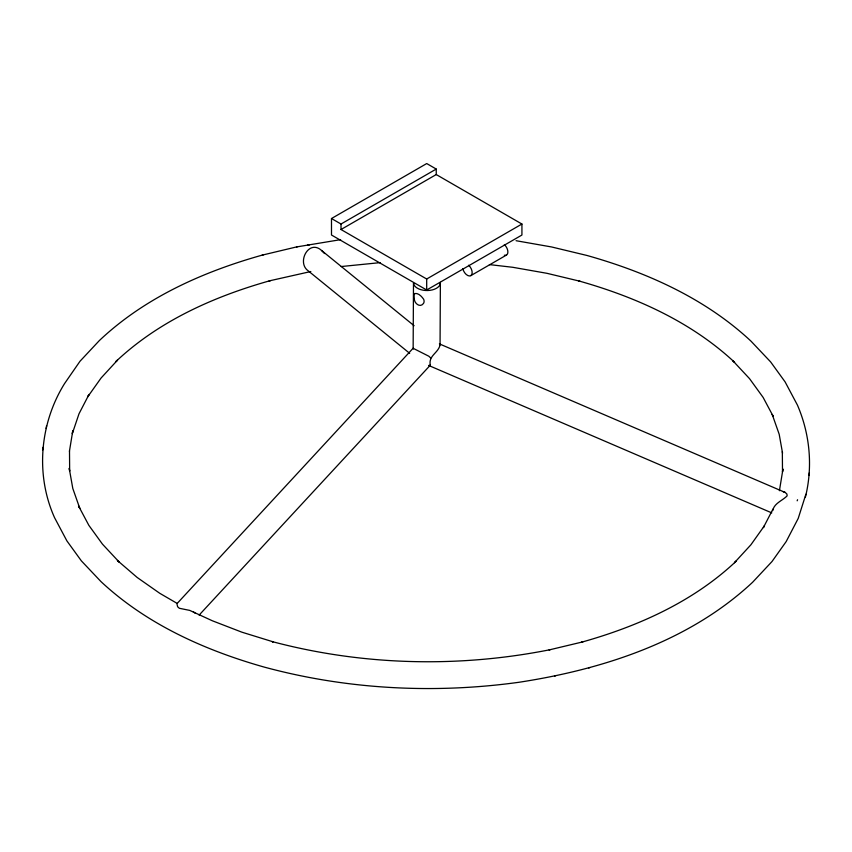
<?xml version="1.0" encoding="UTF-8"?>
<svg xmlns="http://www.w3.org/2000/svg" width="852" height="852" viewBox="0 0 852 852"><rect width="100%" height="100%" fill="white"/><g stroke="black" fill="none" stroke-linecap="round" stroke-linejoin="round"><path stroke-width="1.28" d="M430.75 358.053L428.886 356.253L413.145 348.298L413.486 283.13A13.462 7.774 0.3 0 0 427.651 290.521A13.462 7.774 0.3 0 0 440.377 282.385L440.058 344.911C438.311 353.165 428.279 355.486 430.292 365.199L199.144 615.08M772.732 510.614C774.063 503.223 782.519 500.667 787.141 495.843L786.907 494.053L785.235 492.477L439.408 343.888M797.174 500.806L797.557 499.741M805.875 494.288L798.228 518.389L786.183 541.563L771.987 561.553L752.604 582.267C689.225 641.471 603.344 669.278 519.156 682.25C434.967 693.901 348.425 689.587 266.229 667.627L265.057 667.329C205.353 650.534 146.778 624.388 101.015 581.639L81.377 560.882L66.882 540.871L54.56 517.675C35.283 474.756 39.788 423.369 64.539 383.613L80.013 361.237L99.396 340.523C144.606 297.774 202.84 271.788 262.139 255.142L263.353 254.855M69.438 451.251L72.782 430.814L72.314 433.615L79.012 413.763L89.045 394.391L87.756 396.776L101.09 378.011L117.544 360.098L115.691 361.738C158.632 321.129 213.948 296.453 270.276 280.638L269.072 280.926L310.81 271.532M779.42 490.72L782.967 469.015L782.498 471.848L782.338 451.624M805.406 497.089C812.989 466.502 809.901 433.998 797.44 405.115L785.118 381.92L770.623 361.908L750.985 341.151C705.222 298.402 646.647 272.257 586.943 255.462L551.532 246.952L516.067 240.711M42.6 450.144L43.069 447.311M46.125 428.503L46.594 425.691M808.931 475.469L809.4 472.636M763.541 527.271L772.913 509.176M763.392 527.601L764.244 526.014L750.91 544.779L734.456 562.693L736.309 561.053C693.368 601.65 638.052 626.337 581.724 642.152L582.928 641.854L549.071 649.938L550.03 649.714C458.333 667.979 362.441 665.625 272.033 641.556L273.204 641.854L241.904 632.184L212.382 620.788L189.751 610.405L179.335 608.275L177.621 606.741L176.918 603.727L413.263 348.095L413.401 348.99M430.292 365.199L428.694 365.465L771.774 512.883M331.492 218.527L426.724 163.552L436.245 169.058L436.245 174.553L521.925 224.033L521.925 235.035L426.692 290L331.492 235.014L331.492 218.527L341.013 224.023L341.013 229.518L426.692 279.009L426.692 290M341.013 224.023L436.245 169.058M341.013 229.518L436.245 174.553M426.692 279.009L521.925 224.033M462.806 268.593A6.731 3.887 60 0 0 470.762 275.665L506.482 255.057M296.517 246.942L340.608 239.657M554.524 676.083L555.483 675.849M588.647 667.936L589.861 667.648M262.139 255.142L297.476 246.707M341.247 266.538L380.237 262.629M177.109 603.386L159.771 593.301L137.183 577.475L117.384 560.456L119.205 562.096L102.474 544.151L88.864 525.354L78.501 505.896L79.79 508.356L72.803 488.484L69.214 468.334L69.662 471.167L69.502 450.932M489.41 264.599L512.755 267.294L546.941 273.311L579.967 281.235L578.796 280.936C635.507 296.901 691.142 321.726 734.616 362.334L732.795 360.694L749.526 378.639L763.136 397.426L772.881 415.744M783.041 491.604L785.235 492.477M414.093 325.709L321.598 250.509C309.244 239.156 297.305 260.914 306.997 269.86L409.663 353.314M193.244 611.736L195.001 613.057M321.598 250.509L324.548 253.545M439.536 343.942L440.058 344.911M773.062 416.074L772.21 414.434L779.197 434.296L782.562 453.2M504.352 244.62A6.731 3.887 60 0 1 507.877 251.979A6.731 3.887 60 0 1 504.341 255.238M468.643 265.238A6.731 3.887 60 0 1 470.762 275.665M414.775 293.525L414.349 294.238A6.262 2.226 74.7 0 0 414.285 298.392C413.955 303.099 420.025 308.328 423.508 303.418A6.262 4.824 31.5 0 0 423.625 299.233C421.761 296.496 418.353 292.811 414.775 293.525M308.36 244.79L307.561 245.046L309.404 244.726L308.36 244.79"/></g></svg>
